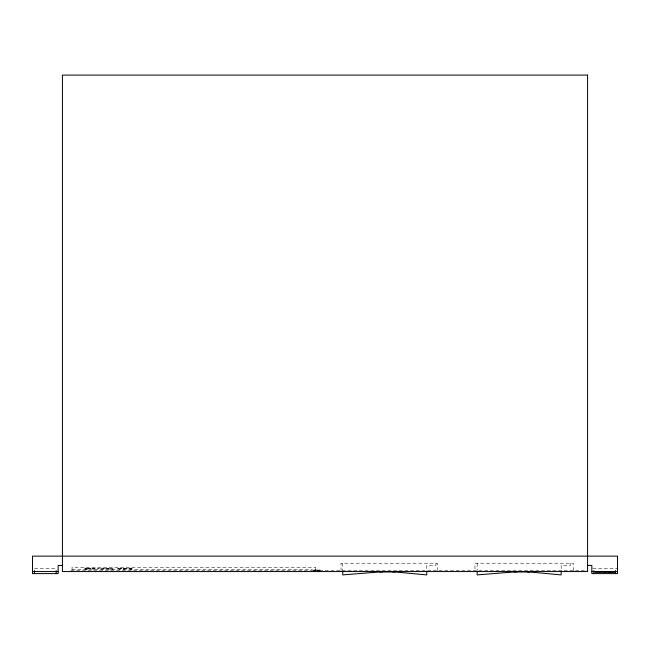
<?xml version="1.0" encoding="UTF-8"?>
<svg xmlns="http://www.w3.org/2000/svg" width="650" height="650" viewBox="0 0 650 650"><rect width="100%" height="100%" fill="white"/><g stroke="black" fill="none" stroke-linecap="round" stroke-linejoin="round"><path stroke-width="0.49" stroke-dasharray="3.25 2.44" d="M108.266 568.766L106.641 568.669L109.468 568.937L105.397 568.839L109.468 568.799L106.641 568.799M103.805 568.587L98.954 568.587M104.073 568.587L102.464 569.156L97.809 568.587M110.053 568.587L113.953 568.628L112.036 569.099M84.362 568.165L90.837 568.401L86.873 568.677L89.44 568.384L87.847 568.165M34.474 568.571L57.167 568.571M97.11 568.587L99.702 568.587M102.993 568.587L104.747 568.587M592.832 568.571L617.5 568.571M72.036 569.668L312.528 569.668M70.956 570.302L314.267 570.302M319.491 570.302L587.576 570.302M573.227 570.635L573.227 563.217L474.971 563.217L474.971 570.635M570.391 563.217L570.391 565.484L561.186 565.484L561.186 570.196M477.173 563.217L477.173 570.034M437.239 570.635L437.239 563.217L341.031 563.217L341.031 570.635M435.971 563.217L435.971 565.484L426.766 565.484L426.766 570.196M342.753 563.217L342.753 570.034M315.575 568.888L315.575 567.312L72.036 567.312L72.036 570.302M112.962 569.14L110.053 569.099M110.955 568.587L110.955 569.099M88.083 569.14L84.362 569.14M86.873 568.165L86.873 569.099M85.548 568.165L85.548 569.099M93.104 568.661C94.226 570.18 96.338 567.848 93.104 568.661M132.048 568.766C129.066 570.391 130.049 566.67 132.048 568.766M128.619 568.563L130.894 569.164L133.193 568.563A4.973 0.674 0 0 0 132.551 568.303L128.619 568.563M126.011 568.376L124.044 568.596L126.133 569.034L123.224 568.977L127.554 568.872L125.401 568.612L126.88 568.246L123.468 568.311L126.011 568.376M120.234 568.807L119.251 569.091L121.274 568.303L117.52 568.441L121.997 568.157L120.234 568.807M91.829 568.783L96.387 568.839L91.829 568.783"/><path stroke-width="0.97" d="M382.728 571.707L342.753 574.909L342.753 571.009M517.148 571.707L477.173 574.909L477.173 571.009M62.424 565.419L58.151 565.419L58.151 573.609L32.5 573.609L32.5 556.132L617.5 556.132L617.5 573.609L591.849 573.609L591.849 565.419L587.576 565.419M313.544 570.302L320.279 570.302M32.5 571.561L58.151 571.561M591.849 571.561L617.5 571.561M379.819 571.967L395.086 571.967M514.239 571.967L529.506 571.967M526.687 571.707L561.186 574.909L561.186 571.139M392.267 571.707L426.766 574.909L426.766 571.139M615.477 570.586L615.477 573.609M614.689 571.561L614.689 572.358L606.003 572.358L606.003 571.561M611.561 571.561L611.561 572.358M611.39 571.561L611.39 572.358M611.211 571.561L611.211 572.358M611.033 571.561L611.033 572.358M610.854 571.561L610.854 572.358M610.675 571.561L610.675 572.358M610.512 571.561L610.512 572.358M610.188 571.561L610.188 572.358M610.017 571.561L610.017 572.358M609.838 571.561L609.838 572.358M609.676 571.561L609.676 572.358M609.497 571.561L609.497 572.358M609.31 571.561L609.31 572.358M609.131 571.561L609.131 572.358M605.516 571.561L605.491 572.358L599.446 572.358L599.446 571.561M605.321 571.561L605.321 572.358M604.914 571.561L604.906 572.358M598.91 571.561L598.91 572.358L595.099 572.358L595.099 571.561M593.872 570.586L593.872 573.609M319.491 570.302L319.491 571.561M317.842 570.302L317.842 571.561M315.575 569.668L315.575 570.302M314.267 570.302L314.267 571.561M56.127 570.586L56.127 573.609M34.523 570.586L34.523 573.609M587.576 75.091L62.424 75.091L62.424 571.561L587.576 571.561L587.576 75.091"/></g></svg>
